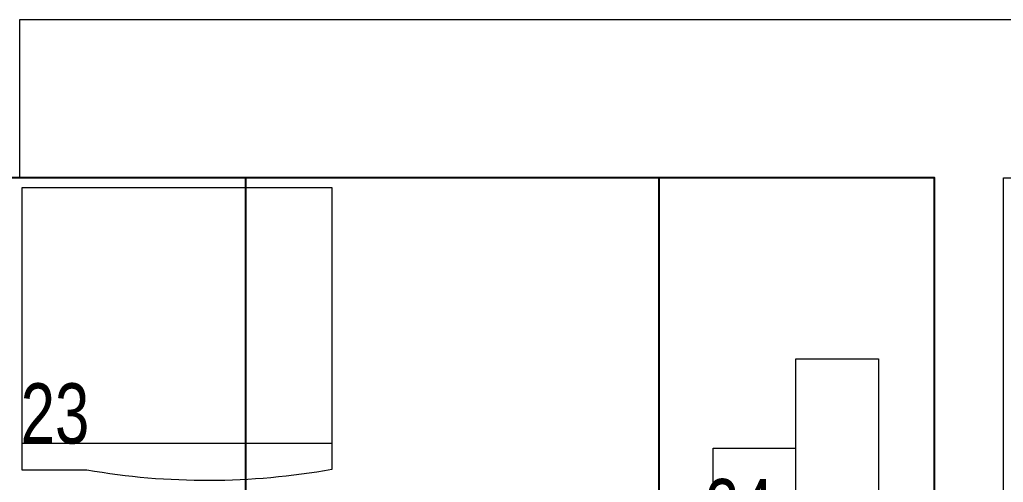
# Model space of a CAD drawing. Extents: x -12260 to 304645, y -29287 to 19916.
# Drawn here: x 21887 to 23316, y 8168 to 8840 of the extents above; entities that cross this region are included whole.
import ezdxf

# ---------------------------------------------------------------- set-up
doc = ezdxf.new("R2010")
doc.units = 0
doc.header["$LTSCALE"] = 0.25
doc.linetypes.add('DASHDOT', pattern=[25.4, 12.7, -6.35, 0, -6.35])
for name, color, linetype, lineweight in [('01-First Floor$0$72_EGR_EQP_TAG', 142, 'Continuous', 5), ('01-First Floor$0$LOADING', 253, 'Continuous', 5), ('01-First Floor$0$Walls', 251, 'Continuous', 5), ('E-LITE-CLNG-CNDT', 6, 'DASHDOT', 35)]:
    doc.layers.add(name, color=color, linetype=linetype, lineweight=lineweight)
doc.layers.add('01-First Floor$0$FALSE CEILING', color=251, linetype='Continuous')
doc.styles.add('01-First Floor$0$X3G_ENTITY_257CFD', font='swisscl.ttf', dxfattribs={"height": 200})

# ---------------------------------------------------------------- blocks, each defined once
blk = doc.blocks.new('01-First Floor$0$D.122.06.11')
for points in [[(285783, 4268), (285783, 4268), (285783, 4388), (285713, 4388), (285643, 4388), (285643, 4268)], [(285513, 4148), (285913, 4148), (285913, 4268), (285513, 4268), (285513, 4148)]]:
    blk.add_lwpolyline(points)
blk = doc.blocks.new('01-First Floor$0$Dental Sterilizer')
at = {"layer": '01-First Floor$0$LOADING'}
for p, q in [((-40485.8, -32478.8, 0.1), (-40935.8, -32478.8, 0.1)), ((-40935.8, -32478.8, 0.1), (-40935.8, -32888.3, 0.1)), ((-40485.8, -32889.4, 0.1), (-40485.8, -32478.8, 0.1)), ((-40935.8, -32850.6, 0.1), (-40485.8, -32850.6, 0.1)), ((-40579.8, -32889.4, 0.1), (-40485.8, -32889.4, 0.1))]:
    blk.add_line(p, q, dxfattribs=at)
blk.add_arc((-40754.9, -31881.8, 0.1), 1022.7, 259.8109, 279.8595, dxfattribs=at)
blk = doc.blocks.new('01-First Floor')
at = {"layer": '01-First Floor$0$FALSE CEILING', "linetype": 'Continuous'}
for p, q in [((22215.6, 5110), (22215.6, 8610)), ((22815.6, 5110), (22815.6, 8610))]:
    blk.add_line(p, q, dxfattribs=at)
at = {"layer": '01-First Floor$0$FALSE CEILING'}
blk.add_lwpolyline([(19215.6, 5110), (23215.6, 5110), (23215.6, 8610), (19215.6, 8610)], close=True, dxfattribs=at)
at = {"layer": '01-First Floor$0$Walls'}
for p, q in [((21886.9, 8840, 0), (23465.6, 8840)), ((21886.9, 8610), (21886.9, 8840)), ((21886.9, 8610, 0), (23215.6, 8610)), ((23215.6, 6150), (23215.6, 8610)), ((23315.6, 8610), (23465.6, 8610)), ((23315.6, 6150), (23315.6, 8610))]:
    blk.add_line(p, q, dxfattribs=at)
at = {"layer": '01-First Floor$0$LOADING', "xscale": -1}
blk.add_blockref('01-First Floor$0$Dental Sterilizer', (-18595.3, 41074.8, -0.2), dxfattribs=at)
at = {"layer": '01-First Floor$0$LOADING', "xscale": -1, "rotation": 90}
blk.add_blockref('01-First Floor$0$D.122.06.11', (27282.2, 293860.4, -0.1), dxfattribs=at)
at = {"layer": '01-First Floor$0$72_EGR_EQP_TAG', "char_height": 87.47, "attachment_point": 2, "style": '01-First Floor$0$X3G_ENTITY_257CFD'}
for s, insert in [('23', (21938.2, 8311.6, -0.2)), ('24', (22932.1, 8172.6, -0.2))]:
    blk.add_mtext(s, dxfattribs=dict(at, insert=insert))

msp = doc.modelspace()

# ---------------------------------------------------------------- block references
at = {"layer": 'E-LITE-CLNG-CNDT'}
msp.add_blockref('01-First Floor', (0, 0), dxfattribs=at)

doc.saveas('drawing.dxf')
